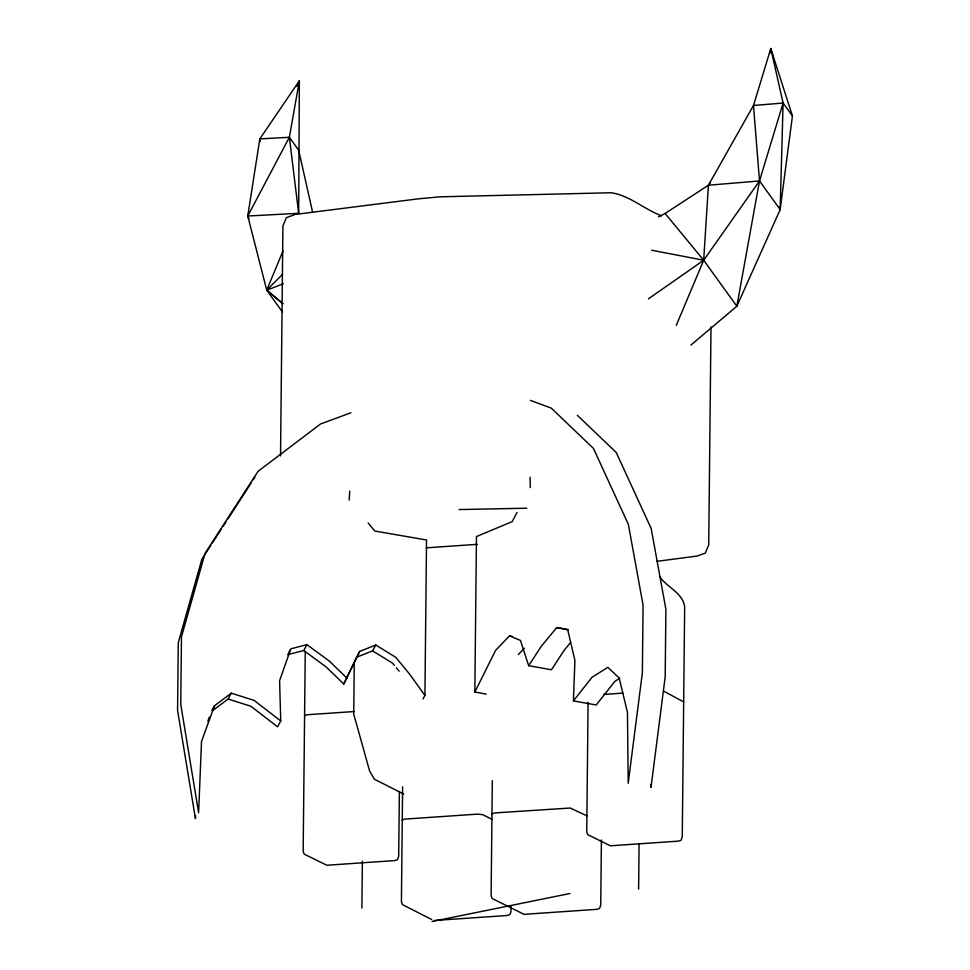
<?xml version="1.0" encoding="UTF-8"?>
<svg xmlns="http://www.w3.org/2000/svg" width="970" height="970" viewBox="0 0 970 970"><rect width="100%" height="100%" fill="white"/><g stroke="black" fill="none" stroke-linecap="round" stroke-linejoin="round"><path stroke-width="1.45" d="M280.524 455.924L282.925 225.877L286.405 217.644L294.601 214.709M305.259 651.585L303.161 851.405L304.24 854.146L326.817 865.24L394.875 860.572L397.53 859.65L398.694 856.328L399.373 791.532M354.244 664.474L353.723 714.126L369.655 771.15L374.396 779.225L403.69 794.078M361.883 908.114L362.38 861.214M402.611 786.815L401.41 901.942L402.489 904.683L431.674 919.499M423.005 698.982L424.921 695.466L426.545 539.987L374.796 531.026L368.151 522.988M486.237 694.084L474.839 692.046L476.464 536.568L512.172 521.617L517.046 512.463M492.311 780.668L491.111 895.795L492.178 898.535L524.03 914.334L596.914 909.339L599.557 908.417L600.733 905.095L601.412 839.959M511.081 906.695L510.984 911.848L509.868 914.564L507.213 915.486L434.33 920.481M588.087 702.389L586.729 831.969L587.808 834.709L610.385 845.804L678.442 841.135L681.098 840.226L682.262 836.892L684.662 607.22C683.426 593.094 666.705 587.274 659.624 576.532M638.612 889.15L639.085 843.767M710.998 326.951L708.718 544.897L705.251 553.118L697.054 556.053L656.848 561.351M690.907 345.053L736.848 306.241L780.159 209.605L783.105 103.026L770.786 48.5L753.484 105.487L708.427 185.209L703.686 260.239L676.296 325.302M619.721 678.297L614.847 681.34L596.223 704.984L573.415 700.898L574.907 660.449L567.765 629.845L556.768 627.541L541.236 646.372L528.674 665.687L551.481 669.773L564.043 650.458L570.445 642.698M195.552 815.637L195.431 818.607L177.571 710.282L178.274 642.698L201.857 559.253L210.817 545.37M349.2 500.023L349.697 491.075M304.58 715.799L306.859 714.769L354.208 711.531M402.259 820.147L404.538 819.116L477.41 814.133L482.696 814.63L491.984 819.347M491.96 814L494.239 812.969L570.227 808.022L586.995 815.891M683.632 701.904L663.759 691.186M770.277 52.962L770.786 48.5L792.429 115.963L780.159 209.605L759.498 180.953L753.484 105.487L783.105 103.026L792.429 115.963M248.963 218.783L247.762 216.019L259.827 138.88L299.366 80.801L298.675 213.291L247.762 216.019L266.726 290.188L282.428 311.976M298.675 213.291L289.363 137.291L299.366 80.801L297.002 86.378M783.105 103.026L759.498 180.953L736.848 306.241L703.686 260.239L665.105 213.473L658.545 216.892M207.822 721.256L209.326 717.121M212.515 710.719L228.083 699.03L250.951 706.281L277.553 726.821L280.742 720.952L254.152 700.413L231.284 693.162L214.515 705.748L201.517 741.516L198.62 812.739L180.76 704.426L181.463 636.829L205.046 553.385L258.032 471.359L320.573 423.951L350.995 412.747M282.791 303.816L266.726 290.188L282.985 251.036M474.839 692.046L495.573 650.433L509.492 635.847L512.342 636.356M287.629 654.689L303.743 650.53L325.944 666.778L343.792 683.995L359.627 651.428L375.766 645.014L395.712 657.272L409.873 674.477L424.921 695.466M343.792 683.995L359.627 651.428M247.762 216.019L289.363 137.291L298.663 150.192L312.631 212.297M211.957 710.452L214.515 705.748M228.083 699.03L231.284 693.162M288.272 653.513L290.188 649.997M303.743 650.53L306.932 644.662L329.133 660.909L346.981 678.139M356.439 657.296L372.565 650.882L375.766 645.014M212.454 542.848L221.415 528.965M223.052 526.443L226.313 521.399M227.938 518.877L251.582 482.284M253.206 479.75L254.843 477.228M648.421 298.845L703.686 260.239L759.498 180.953L708.427 185.209L665.105 213.473M573.415 700.898L592.039 677.254L607.875 667.348L619.163 678.018L627.457 712.332L628.196 783.299L642.37 672.792L643.086 605.195L628.366 524.382L593.422 448.382L551.299 408.14L530.469 400.392M708.427 185.209L710.331 182.869M518.38 654.52L524.346 648.263M282.913 303.464L266.726 290.188L282.585 274.28M266.726 290.188L283.373 283.701M306.932 644.662L290.83 648.821L279.59 680.685L280.742 720.952M432.062 921.5L569.996 893.503M295.935 214.346L418.507 198.802L440.259 196.813L611.124 192.751C629.578 195.322 644.444 209.556 661.637 215.801M426.242 547.832L477.458 544.328M603.74 694.435L622.97 693.113M289.363 137.291L259.827 138.88L260.069 141.862M459.125 509.565L526.807 508.207M556.768 627.541L568.178 629.578M651.634 250.212L703.686 260.239M509.492 635.847L520.453 640.406L528.674 665.687M372.565 650.882L392.523 663.14L394.402 665.432M577.356 415.318L616.229 452.469L651.173 528.468L665.893 609.281L665.19 676.878L651.003 787.385L650.979 784.366M396.293 667.724L399.131 671.167M779.601 206.658L780.159 209.605M530.081 477.228L530.299 487.619"/></g></svg>
